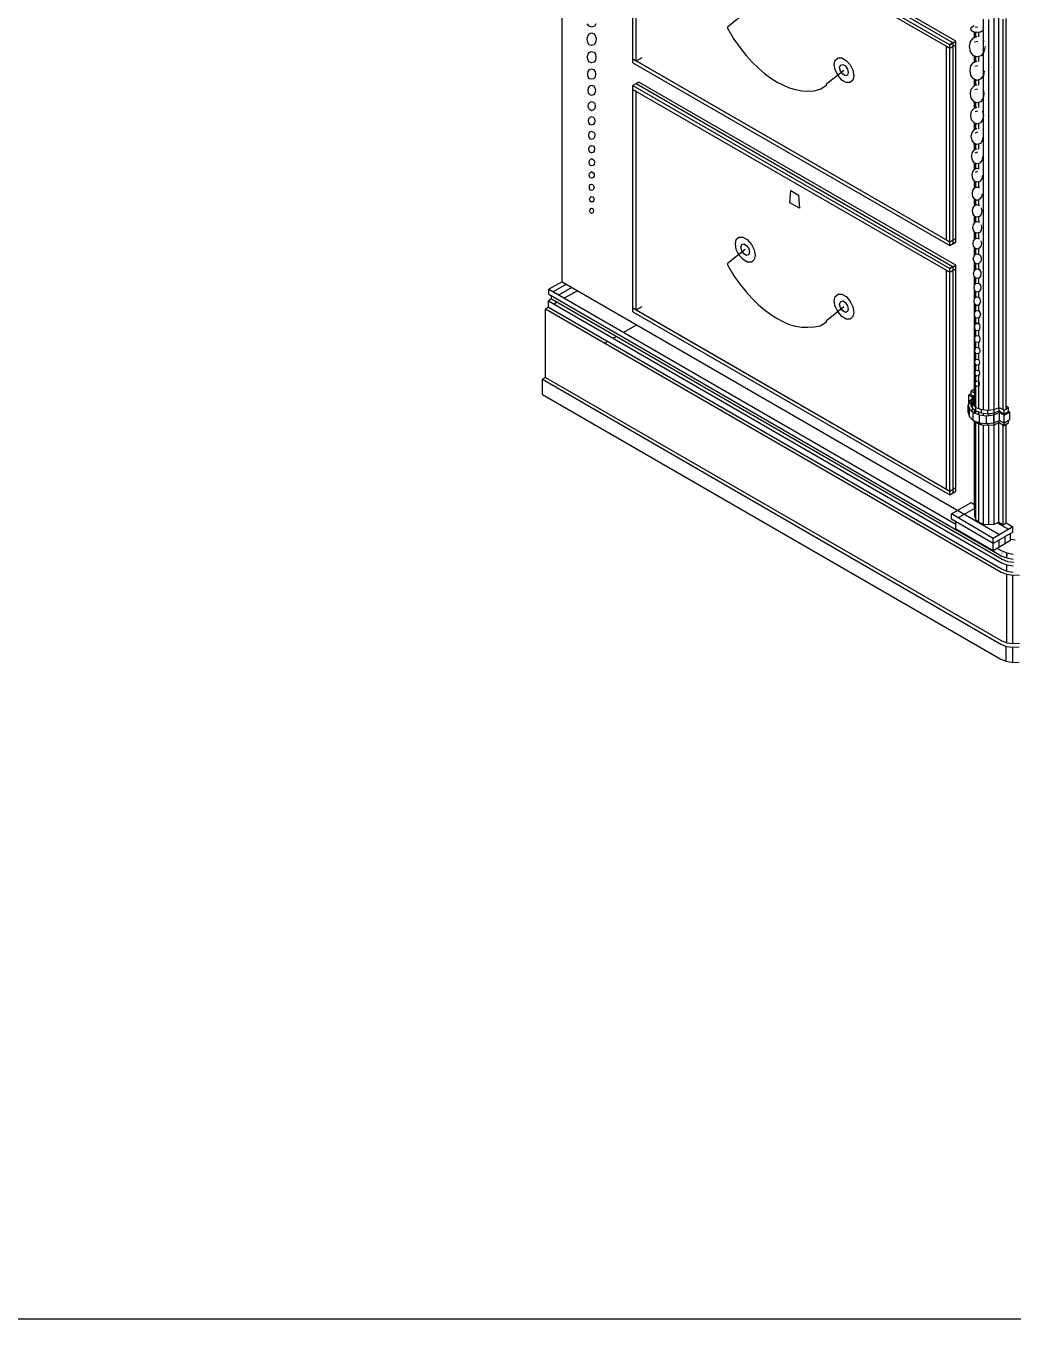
# Model space of a CAD drawing. Header units: inches. Extents: x 0.3 to 16.2, y 0.3 to 11.4.
# Drawn here: x 2.37 to 3.359, y 0.315 to 1.611 of the extents above; entities that cross this region are included whole.
import ezdxf

# ---------------------------------------------------------------- set-up
doc = ezdxf.new("R2010")
doc.units = ezdxf.units.IN
doc.header["$LTSCALE"] = 0.009843
doc.header["$MEASUREMENT"] = 0
doc.layers.add('GEOMETRY', color=7, linetype='Continuous')

msp = doc.modelspace()

# ---------------------------------------------------------------- linework, layer by layer
at = {"layer": 'GEOMETRY'}
for p, q in [((2.9075, 1.3543), (2.9075, 1.8965)), ((2.9783, 1.7752), (3.2957, 1.5917)), ((2.9783, 1.7752), (3.2957, 1.5917)), ((2.9815, 1.7772), (3.2992, 1.5937)), ((2.9815, 1.7772), (3.2992, 1.5937)), ((3.302, 1.5953), (2.9843, 1.7787)), ((3.302, 1.5953), (2.9843, 1.7787)), ((2.9783, 1.7713), (3.2957, 1.5882)), ((2.9783, 1.5776), (2.9783, 1.7713)), ((2.9815, 1.5756), (2.9815, 1.7697)), ((2.9815, 1.5795), (2.9815, 1.7697)), ((3.3402, 1.1114), (3.3402, 1.635)), ((3.0909, 1.6236), (3.0732, 1.6094)), ((2.9346, 1.6102), (2.9327, 1.6126)), ((2.937, 1.6094), (2.9346, 1.6102)), ((2.9398, 1.6102), (2.937, 1.6094)), ((2.9413, 1.6126), (2.9398, 1.6102)), ((3.0732, 1.6094), (3.0732, 1.6083)), ((3.0732, 1.6083), (3.0795, 1.5972)), ((3.3169, 1.6075), (3.3177, 1.6094)), ((3.3177, 1.6055), (3.3169, 1.6075)), ((3.3177, 1.6094), (3.3201, 1.611)), ((3.3213, 1.6094), (3.324, 1.6098)), ((3.3287, 1.6094), (3.3295, 1.6075)), ((3.3295, 1.6075), (3.3287, 1.6055)), ((3.3295, 1.2264), (3.3295, 1.6173)), ((3.335, 1.226), (3.335, 1.6169)), ((3.3449, 1.2283), (3.3449, 1.6193)), ((3.3492, 1.2264), (3.3492, 1.6173)), ((3.3524, 1.2268), (3.3524, 1.6181)), ((2.9327, 1.5972), (2.9331, 1.6004)), ((2.9331, 1.5941), (2.9327, 1.5972)), ((2.9331, 1.6004), (2.9346, 1.6028)), ((2.9346, 1.5917), (2.9331, 1.5941)), ((2.9346, 1.6028), (2.937, 1.6035)), ((2.937, 1.6035), (2.9394, 1.6028)), ((2.9394, 1.6028), (2.9409, 1.6004)), ((2.9409, 1.5941), (2.9394, 1.5917)), ((2.9409, 1.6004), (2.9417, 1.5972)), ((2.9417, 1.5972), (2.9409, 1.5941)), ((3.0795, 1.5972), (3.0858, 1.5886)), ((3.2957, 1.5917), (3.302, 1.5953)), ((3.2957, 1.5917), (3.302, 1.5953)), ((3.2984, 1.5937), (3.2957, 1.5917)), ((3.2992, 1.5937), (3.302, 1.5953)), ((3.2992, 1.5937), (3.302, 1.5953)), ((3.2992, 1.3921), (3.2992, 1.5937)), ((3.302, 1.3941), (3.302, 1.5953)), ((3.302, 1.5917), (3.302, 1.5953)), ((3.3157, 1.5898), (3.3165, 1.5949)), ((3.3165, 1.5949), (3.3197, 1.5988)), ((3.3201, 1.6043), (3.3177, 1.6055)), ((3.3197, 1.5988), (3.3232, 1.6)), ((3.3232, 1.6039), (3.3201, 1.6043)), ((3.3205, 1.5992), (3.3205, 1.6043)), ((3.3205, 1.5945), (3.324, 1.5953)), ((3.3209, 1.5992), (3.3209, 1.6043)), ((3.322, 1.5996), (3.322, 1.6039)), ((3.3264, 1.6043), (3.3232, 1.6039)), ((3.3248, 1.5996), (3.3248, 1.6039)), ((3.3248, 1.5996), (3.3248, 1.6039)), ((3.3287, 1.6055), (3.3264, 1.6043)), ((3.3295, 1.5957), (3.3299, 1.5949)), ((2.9327, 1.5795), (2.9335, 1.5823)), ((2.9335, 1.5823), (2.935, 1.5843)), ((2.937, 1.5909), (2.9346, 1.5917)), ((2.935, 1.5843), (2.937, 1.585)), ((2.9394, 1.5917), (2.937, 1.5909)), ((2.937, 1.585), (2.9394, 1.5843)), ((2.9394, 1.5843), (2.9409, 1.5823)), ((2.9409, 1.5823), (2.9413, 1.5795)), ((3.0858, 1.5886), (3.0917, 1.5811)), ((3.0917, 1.5811), (3.098, 1.5744)), ((3.2925, 1.5902), (3.2957, 1.5882)), ((3.2925, 1.5902), (3.2957, 1.5882)), ((3.2925, 1.3961), (3.2925, 1.5902)), ((3.2957, 1.5882), (3.2957, 1.5917)), ((3.2957, 1.5882), (3.302, 1.5917)), ((3.2957, 1.5882), (3.302, 1.5917)), ((3.2957, 1.5882), (3.302, 1.5917)), ((3.2957, 1.3941), (3.2957, 1.5882)), ((3.302, 1.3976), (3.302, 1.5917)), ((3.3165, 1.5846), (3.3157, 1.5898)), ((3.3197, 1.5807), (3.3165, 1.5846)), ((3.3299, 1.5846), (3.3272, 1.5807)), ((3.3311, 1.5898), (3.3299, 1.5846)), ((2.9335, 1.5764), (2.9327, 1.5795)), ((2.935, 1.5744), (2.9335, 1.5764)), ((2.937, 1.5736), (2.935, 1.5744)), ((2.9394, 1.5744), (2.937, 1.5736)), ((2.9409, 1.5764), (2.9394, 1.5744)), ((2.9413, 1.5795), (2.9409, 1.5764)), ((2.9783, 1.5776), (3.2957, 1.3941)), ((2.9783, 1.5776), (3.2957, 1.3941)), ((2.9783, 1.5776), (2.9815, 1.5756)), ((2.9783, 1.5736), (2.9783, 1.5776)), ((2.9783, 1.5736), (3.2957, 1.3906)), ((2.9815, 1.5756), (2.9878, 1.5791)), ((2.9815, 1.5756), (3.2957, 1.3941)), ((3.098, 1.5744), (3.1043, 1.5681)), ((3.1043, 1.5681), (3.1102, 1.563)), ((3.1799, 1.572), (3.1811, 1.5764)), ((3.1811, 1.5665), (3.1799, 1.572)), ((3.1811, 1.5764), (3.1839, 1.5787)), ((3.1839, 1.5787), (3.1878, 1.5787)), ((3.1854, 1.5689), (3.1862, 1.5713)), ((3.1862, 1.5654), (3.1854, 1.5689)), ((3.1862, 1.5713), (3.1886, 1.572)), ((3.1878, 1.5787), (3.1921, 1.576)), ((3.1886, 1.572), (3.1913, 1.5705)), ((3.1913, 1.5705), (3.1933, 1.5673)), ((3.1921, 1.576), (3.1961, 1.5717)), ((3.1961, 1.5717), (3.1988, 1.5661)), ((3.3161, 1.5657), (3.3169, 1.5705)), ((3.3169, 1.5705), (3.3197, 1.574)), ((3.3232, 1.5795), (3.3197, 1.5807)), ((3.3197, 1.574), (3.3232, 1.5752)), ((3.3205, 1.5744), (3.3205, 1.5807)), ((3.3209, 1.5744), (3.3209, 1.5803)), ((3.3209, 1.5701), (3.324, 1.5709)), ((3.322, 1.5748), (3.322, 1.5799)), ((3.3272, 1.5807), (3.3232, 1.5795)), ((3.3248, 1.5748), (3.3248, 1.5799)), ((3.3248, 1.5748), (3.3248, 1.5799)), ((2.9331, 1.5622), (2.9335, 1.565)), ((2.9335, 1.5594), (2.9331, 1.5622)), ((2.9335, 1.565), (2.935, 1.5669)), ((2.935, 1.5575), (2.9335, 1.5594)), ((2.935, 1.5669), (2.937, 1.5677)), ((2.937, 1.5571), (2.935, 1.5575)), ((2.937, 1.5677), (2.939, 1.5669)), ((2.939, 1.5575), (2.937, 1.5571)), ((2.939, 1.5669), (2.9406, 1.565)), ((2.9406, 1.5594), (2.939, 1.5575)), ((2.9406, 1.565), (2.9409, 1.5622)), ((2.9409, 1.5622), (2.9406, 1.5594)), ((3.1102, 1.563), (3.1165, 1.5583)), ((3.1165, 1.5583), (3.1228, 1.5543)), ((3.1724, 1.5524), (3.1898, 1.5661)), ((3.1839, 1.561), (3.1811, 1.5665)), ((3.1878, 1.5563), (3.1839, 1.561)), ((3.1886, 1.5622), (3.1862, 1.5654)), ((3.1921, 1.5539), (3.1878, 1.5563)), ((3.1913, 1.5606), (3.1886, 1.5622)), ((3.1933, 1.5614), (3.1913, 1.5606)), ((3.1933, 1.5673), (3.1941, 1.5638)), ((3.1941, 1.5638), (3.1933, 1.5614)), ((3.1988, 1.5563), (3.1961, 1.5539)), ((3.1988, 1.5661), (3.1996, 1.5606)), ((3.1996, 1.5606), (3.1988, 1.5563)), ((3.3169, 1.561), (3.3161, 1.5657)), ((3.3197, 1.5575), (3.3169, 1.561)), ((3.3232, 1.5559), (3.3197, 1.5575)), ((3.3205, 1.5508), (3.3205, 1.5571)), ((3.3209, 1.5508), (3.3209, 1.5571)), ((3.322, 1.5512), (3.322, 1.5567)), ((3.3268, 1.5575), (3.3232, 1.5559)), ((3.3248, 1.5512), (3.3248, 1.5567)), ((3.3248, 1.5512), (3.3248, 1.5567)), ((3.3295, 1.561), (3.3268, 1.5575)), ((3.3303, 1.5657), (3.3295, 1.561)), ((2.9335, 1.5461), (2.9339, 1.5484)), ((2.9339, 1.5433), (2.9335, 1.5461)), ((2.9339, 1.5484), (2.9354, 1.5504)), ((2.9354, 1.5417), (2.9339, 1.5433)), ((2.9354, 1.5504), (2.937, 1.5512)), ((2.937, 1.5512), (2.939, 1.5504)), ((2.939, 1.5504), (2.9402, 1.5484)), ((2.9402, 1.5433), (2.939, 1.5417)), ((2.9402, 1.5484), (2.9409, 1.5461)), ((2.9409, 1.5461), (2.9402, 1.5433)), ((2.9843, 1.5543), (2.9783, 1.5508)), ((2.9783, 1.5508), (3.2957, 1.3677)), ((2.9783, 1.5508), (3.2957, 1.3677)), ((2.9783, 1.5469), (2.9783, 1.5508)), ((2.9783, 1.5469), (3.2957, 1.3638)), ((2.9783, 1.5469), (2.9815, 1.5453)), ((2.9783, 1.5469), (2.9815, 1.5453)), ((2.9783, 1.328), (2.9783, 1.5469)), ((2.9843, 1.5543), (2.9815, 1.5528)), ((2.9815, 1.5528), (3.2992, 1.3693)), ((2.9815, 1.5528), (3.2992, 1.3693)), ((2.9815, 1.326), (2.9815, 1.5453)), ((2.9815, 1.3299), (2.9815, 1.5453)), ((3.302, 1.3709), (2.9843, 1.5543)), ((3.302, 1.3709), (2.9843, 1.5543)), ((3.1228, 1.5543), (3.1291, 1.5512)), ((3.1291, 1.5512), (3.135, 1.5484)), ((3.135, 1.5484), (3.1413, 1.5469)), ((3.1413, 1.5469), (3.1476, 1.5457)), ((3.1476, 1.5457), (3.1535, 1.5453)), ((3.1535, 1.5453), (3.1598, 1.5457)), ((3.1598, 1.5457), (3.1661, 1.5472)), ((3.1661, 1.5472), (3.1724, 1.5512)), ((3.1724, 1.5512), (3.1724, 1.5524)), ((3.1961, 1.5539), (3.1921, 1.5539)), ((3.3165, 1.5425), (3.3173, 1.5472)), ((3.3173, 1.5382), (3.3165, 1.5425)), ((3.3173, 1.5472), (3.3201, 1.5504)), ((3.3201, 1.5504), (3.3232, 1.552)), ((3.3209, 1.5469), (3.324, 1.5476)), ((3.3291, 1.5472), (3.3299, 1.5425)), ((3.3299, 1.5425), (3.3291, 1.5382)), ((2.9335, 1.5303), (2.9343, 1.5327)), ((2.9343, 1.528), (2.9335, 1.5303)), ((2.9343, 1.5327), (2.9354, 1.5343)), ((2.937, 1.5409), (2.9354, 1.5417)), ((2.9354, 1.5343), (2.937, 1.535)), ((2.939, 1.5417), (2.937, 1.5409)), ((2.937, 1.535), (2.939, 1.5343)), ((2.939, 1.5343), (2.9402, 1.5327)), ((2.9402, 1.5327), (2.9406, 1.5303)), ((2.9406, 1.5303), (2.9402, 1.528)), ((3.3201, 1.5346), (3.3173, 1.5382)), ((3.3232, 1.5335), (3.3201, 1.5346)), ((3.3201, 1.5283), (3.3232, 1.5291)), ((3.3205, 1.5283), (3.3205, 1.5346)), ((3.3209, 1.5283), (3.3209, 1.5346)), ((3.322, 1.5287), (3.322, 1.5343)), ((3.3268, 1.5346), (3.3232, 1.5335)), ((3.3248, 1.5287), (3.3248, 1.5343)), ((3.3248, 1.5287), (3.3248, 1.5343)), ((3.3291, 1.5382), (3.3268, 1.5346)), ((2.9339, 1.5154), (2.9343, 1.5177)), ((2.9354, 1.5264), (2.9343, 1.528)), ((2.9343, 1.5177), (2.9354, 1.5193)), ((2.937, 1.5256), (2.9354, 1.5264)), ((2.9354, 1.5193), (2.937, 1.5197)), ((2.939, 1.5264), (2.937, 1.5256)), ((2.937, 1.5197), (2.9386, 1.5193)), ((2.9386, 1.5193), (2.9398, 1.5177)), ((2.9402, 1.528), (2.939, 1.5264)), ((2.9398, 1.5177), (2.9402, 1.5154)), ((3.3169, 1.5209), (3.3177, 1.5252)), ((3.3177, 1.5165), (3.3169, 1.5209)), ((3.3177, 1.5252), (3.3201, 1.5283)), ((3.3201, 1.5134), (3.3177, 1.5165)), ((3.3213, 1.5248), (3.324, 1.5256)), ((3.3287, 1.5165), (3.3264, 1.5134)), ((3.3287, 1.5252), (3.3295, 1.5209)), ((3.3295, 1.5209), (3.3287, 1.5165)), ((2.9343, 1.5134), (2.9339, 1.5154)), ((2.9354, 1.5118), (2.9343, 1.5134)), ((2.9343, 1.5012), (2.9346, 1.5031)), ((2.9346, 1.5031), (2.9354, 1.5043)), ((2.937, 1.511), (2.9354, 1.5118)), ((2.9354, 1.5043), (2.937, 1.5051)), ((2.9386, 1.5118), (2.937, 1.511)), ((2.937, 1.5051), (2.9386, 1.5043)), ((2.9398, 1.5134), (2.9386, 1.5118)), ((2.9386, 1.5043), (2.9398, 1.5031)), ((2.9402, 1.5154), (2.9398, 1.5134)), ((2.9398, 1.5031), (2.9402, 1.5012)), ((3.3173, 1.5), (3.3181, 1.5039)), ((3.3181, 1.5039), (3.3205, 1.5067)), ((3.3232, 1.5122), (3.3201, 1.5134)), ((3.3205, 1.5071), (3.3205, 1.5134)), ((3.3205, 1.5067), (3.3232, 1.5079)), ((3.3209, 1.5071), (3.3209, 1.513)), ((3.3213, 1.5035), (3.324, 1.5043)), ((3.322, 1.5075), (3.322, 1.5126)), ((3.3264, 1.5134), (3.3232, 1.5122)), ((3.3248, 1.5075), (3.3248, 1.513)), ((3.3248, 1.5075), (3.3248, 1.513)), ((2.9346, 1.4988), (2.9343, 1.5012)), ((2.9354, 1.4976), (2.9346, 1.4988)), ((2.9346, 1.489), (2.9358, 1.4906)), ((2.937, 1.4969), (2.9354, 1.4976)), ((2.9358, 1.4906), (2.937, 1.4909)), ((2.9386, 1.4976), (2.937, 1.4969)), ((2.937, 1.4909), (2.9386, 1.4906)), ((2.9398, 1.4988), (2.9386, 1.4976)), ((2.9386, 1.4906), (2.9394, 1.489)), ((2.9402, 1.5012), (2.9398, 1.4988)), ((3.3181, 1.4957), (3.3173, 1.5)), ((3.3205, 1.4929), (3.3181, 1.4957)), ((3.3232, 1.4917), (3.3205, 1.4929)), ((3.3205, 1.4866), (3.3205, 1.4929)), ((3.3209, 1.4866), (3.3209, 1.4929)), ((3.322, 1.487), (3.322, 1.4925)), ((3.3264, 1.4929), (3.3232, 1.4917)), ((3.3248, 1.487), (3.3248, 1.4925)), ((3.3248, 1.487), (3.3248, 1.4925)), ((3.3283, 1.4957), (3.3264, 1.4929)), ((3.3291, 1.5), (3.3283, 1.4957)), ((2.9343, 1.4874), (2.9346, 1.489)), ((2.9346, 1.4854), (2.9343, 1.4874)), ((2.9358, 1.4839), (2.9346, 1.4854)), ((2.937, 1.4835), (2.9358, 1.4839)), ((2.9358, 1.4768), (2.937, 1.4776)), ((2.9386, 1.4839), (2.937, 1.4835)), ((2.937, 1.4776), (2.9386, 1.4768)), ((2.9394, 1.4854), (2.9386, 1.4839)), ((2.9394, 1.489), (2.9398, 1.4874)), ((2.9398, 1.4874), (2.9394, 1.4854)), ((3.3177, 1.4799), (3.3185, 1.4839)), ((3.3185, 1.476), (3.3177, 1.4799)), ((3.3185, 1.4839), (3.3205, 1.4866)), ((3.3205, 1.4866), (3.3232, 1.4874)), ((3.3213, 1.4835), (3.324, 1.4843)), ((3.3287, 1.4799), (3.3283, 1.476)), ((2.9346, 1.474), (2.935, 1.4756)), ((2.935, 1.472), (2.9346, 1.474)), ((2.935, 1.4756), (2.9358, 1.4768)), ((2.9358, 1.4709), (2.935, 1.472)), ((2.937, 1.4705), (2.9358, 1.4709)), ((2.9358, 1.4638), (2.937, 1.4646)), ((2.9386, 1.4709), (2.937, 1.4705)), ((2.937, 1.4646), (2.9382, 1.4638)), ((2.9386, 1.4768), (2.9394, 1.4756)), ((2.9394, 1.472), (2.9386, 1.4709)), ((2.9394, 1.4756), (2.9398, 1.474)), ((2.9398, 1.474), (2.9394, 1.472)), ((3.3181, 1.461), (3.3189, 1.4646)), ((3.3205, 1.4732), (3.3185, 1.476)), ((3.3189, 1.4646), (3.3209, 1.4669)), ((3.3232, 1.4724), (3.3205, 1.4732)), ((3.3205, 1.4669), (3.3205, 1.4732)), ((3.3209, 1.4669), (3.3209, 1.4732)), ((3.3209, 1.4669), (3.3232, 1.4681)), ((3.3217, 1.4642), (3.324, 1.465)), ((3.322, 1.4673), (3.322, 1.4728)), ((3.326, 1.4732), (3.3232, 1.4724)), ((3.3232, 1.4681), (3.3248, 1.4673)), ((3.3248, 1.4673), (3.3248, 1.4728)), ((3.3248, 1.4673), (3.3248, 1.4728)), ((3.3283, 1.476), (3.326, 1.4732)), ((2.9346, 1.461), (2.935, 1.4626)), ((2.935, 1.4594), (2.9346, 1.461)), ((2.935, 1.4626), (2.9358, 1.4638)), ((2.9358, 1.4583), (2.935, 1.4594)), ((2.935, 1.4504), (2.9358, 1.4516)), ((2.937, 1.4579), (2.9358, 1.4583)), ((2.9358, 1.4516), (2.937, 1.452)), ((2.9382, 1.4583), (2.937, 1.4579)), ((2.937, 1.452), (2.9382, 1.4516)), ((2.9382, 1.4638), (2.9394, 1.4626)), ((2.9394, 1.4594), (2.9382, 1.4583)), ((2.9382, 1.4516), (2.939, 1.4504)), ((2.9394, 1.4626), (2.9394, 1.461)), ((2.9394, 1.461), (2.9394, 1.4594)), ((3.3189, 1.4575), (3.3181, 1.461)), ((3.3209, 1.4547), (3.3189, 1.4575)), ((3.3205, 1.448), (3.3205, 1.4547)), ((3.3232, 1.4539), (3.3209, 1.4547)), ((3.3209, 1.4484), (3.3209, 1.4547)), ((3.322, 1.4488), (3.322, 1.4543)), ((3.326, 1.4547), (3.3232, 1.4539)), ((3.3248, 1.4488), (3.3248, 1.4543)), ((3.3248, 1.4488), (3.3248, 1.4543)), ((3.328, 1.4575), (3.326, 1.4547)), ((3.3287, 1.461), (3.328, 1.4575)), ((2.935, 1.4488), (2.935, 1.4504)), ((2.935, 1.4472), (2.935, 1.4488)), ((2.9358, 1.4461), (2.935, 1.4472)), ((2.9354, 1.4382), (2.9362, 1.4394)), ((2.937, 1.4457), (2.9358, 1.4461)), ((2.9362, 1.4394), (2.937, 1.4398)), ((2.9382, 1.4461), (2.937, 1.4457)), ((2.937, 1.4398), (2.9382, 1.4394)), ((2.939, 1.4472), (2.9382, 1.4461)), ((2.9382, 1.4394), (2.939, 1.4382)), ((2.939, 1.4504), (2.9394, 1.4488)), ((2.9394, 1.4488), (2.939, 1.4472)), ((3.1354, 1.4335), (3.1366, 1.4457)), ((3.1366, 1.4457), (3.1441, 1.4409)), ((3.1441, 1.4409), (3.1453, 1.428)), ((3.3185, 1.4425), (3.3189, 1.4461)), ((3.3189, 1.4394), (3.3185, 1.4425)), ((3.3189, 1.4461), (3.3209, 1.4484)), ((3.3209, 1.437), (3.3189, 1.4394)), ((3.3209, 1.4484), (3.3232, 1.4492)), ((3.3232, 1.4492), (3.3256, 1.4484)), ((3.3276, 1.4394), (3.3256, 1.437)), ((3.3283, 1.4425), (3.3276, 1.4394)), ((2.935, 1.437), (2.9354, 1.4382)), ((2.9354, 1.4354), (2.935, 1.437)), ((2.935, 1.4252), (2.9354, 1.4268)), ((2.9362, 1.4343), (2.9354, 1.4354)), ((2.9354, 1.4268), (2.9362, 1.4276)), ((2.937, 1.4343), (2.9362, 1.4343)), ((2.9362, 1.4276), (2.937, 1.428)), ((2.9382, 1.4343), (2.937, 1.4343)), ((2.937, 1.428), (2.9382, 1.4276)), ((2.939, 1.4354), (2.9382, 1.4343)), ((2.9382, 1.4276), (2.9386, 1.4268)), ((2.9386, 1.4268), (2.939, 1.4252)), ((2.939, 1.4382), (2.9394, 1.437)), ((2.9394, 1.437), (2.939, 1.4354)), ((3.1453, 1.428), (3.1354, 1.4335)), ((3.3185, 1.4252), (3.3193, 1.4283)), ((3.3193, 1.4283), (3.3209, 1.4307)), ((3.3205, 1.4299), (3.3205, 1.4374)), ((3.3232, 1.4358), (3.3209, 1.437)), ((3.3209, 1.4303), (3.3209, 1.437)), ((3.3209, 1.4307), (3.3232, 1.4315)), ((3.322, 1.4311), (3.322, 1.4366)), ((3.3256, 1.437), (3.3232, 1.4358)), ((3.3232, 1.4315), (3.3256, 1.4307)), ((3.3248, 1.4307), (3.3248, 1.4366)), ((3.3248, 1.4307), (3.3248, 1.4366)), ((3.3272, 1.4283), (3.328, 1.4252)), ((2.9354, 1.424), (2.935, 1.4252)), ((2.9362, 1.4232), (2.9354, 1.424)), ((2.937, 1.4228), (2.9362, 1.4232)), ((2.9382, 1.4232), (2.937, 1.4228)), ((2.9386, 1.424), (2.9382, 1.4232)), ((2.939, 1.4252), (2.9386, 1.424)), ((3.3193, 1.422), (3.3185, 1.4252)), ((3.3209, 1.4197), (3.3193, 1.422)), ((3.3197, 1.4114), (3.3213, 1.4138)), ((3.3205, 1.413), (3.3205, 1.4205)), ((3.3209, 1.4134), (3.3209, 1.4201)), ((3.3232, 1.4189), (3.3209, 1.4197)), ((3.3213, 1.4138), (3.3232, 1.4146)), ((3.322, 1.4138), (3.322, 1.4193)), ((3.3256, 1.4197), (3.3232, 1.4189)), ((3.3232, 1.4146), (3.3256, 1.4138)), ((3.3248, 1.4138), (3.3248, 1.4197)), ((3.3248, 1.4138), (3.3248, 1.4197)), ((3.3272, 1.422), (3.3256, 1.4197)), ((3.328, 1.4252), (3.3272, 1.422)), ((3.3189, 1.4087), (3.3197, 1.4114)), ((3.3197, 1.4055), (3.3189, 1.4087)), ((3.3213, 1.4035), (3.3197, 1.4055)), ((3.3205, 1.3965), (3.3205, 1.4043)), ((3.3209, 1.3969), (3.3209, 1.4039)), ((3.3232, 1.4028), (3.3213, 1.4035)), ((3.322, 1.3976), (3.322, 1.4031)), ((3.3256, 1.4035), (3.3232, 1.4028)), ((3.3248, 1.3976), (3.3248, 1.4031)), ((3.3248, 1.3976), (3.3248, 1.4031)), ((3.3272, 1.4055), (3.3256, 1.4035)), ((3.3272, 1.4114), (3.3276, 1.4087)), ((3.3276, 1.4087), (3.3272, 1.4055)), ((3.0909, 1.3866), (3.0732, 1.3724)), ((3.0811, 1.3921), (3.0819, 1.3965)), ((3.0819, 1.3866), (3.0811, 1.3921)), ((3.0819, 1.3965), (3.0846, 1.3988)), ((3.0846, 1.3811), (3.0819, 1.3866)), ((3.0846, 1.3988), (3.0886, 1.3988)), ((3.0866, 1.389), (3.0874, 1.3917)), ((3.0874, 1.3854), (3.0866, 1.389)), ((3.0874, 1.3917), (3.0894, 1.3921)), ((3.0886, 1.3988), (3.0929, 1.3965)), ((3.0894, 1.3921), (3.0921, 1.3906)), ((3.0921, 1.3906), (3.0945, 1.3874)), ((3.0929, 1.3965), (3.0972, 1.3917)), ((3.0945, 1.3874), (3.0953, 1.3839)), ((3.0972, 1.3917), (3.1, 1.3862)), ((3.2925, 1.3961), (3.2957, 1.3941)), ((3.2957, 1.3941), (3.302, 1.3976)), ((3.2957, 1.3941), (3.302, 1.3976)), ((3.2957, 1.3941), (3.302, 1.3976)), ((3.2957, 1.3906), (3.2957, 1.3941)), ((3.2957, 1.3906), (3.302, 1.3941)), ((3.2992, 1.3921), (3.302, 1.3941)), ((3.302, 1.3941), (3.302, 1.3976)), ((3.3193, 1.3925), (3.3197, 1.3953)), ((3.3197, 1.3898), (3.3193, 1.3925)), ((3.3197, 1.3953), (3.3213, 1.3972)), ((3.3213, 1.3878), (3.3197, 1.3898)), ((3.3205, 1.3807), (3.3205, 1.3886)), ((3.3209, 1.3811), (3.3209, 1.3882)), ((3.3213, 1.3972), (3.3232, 1.398)), ((3.3232, 1.387), (3.3213, 1.3878)), ((3.322, 1.3819), (3.322, 1.3874)), ((3.3232, 1.398), (3.3252, 1.3972)), ((3.3252, 1.3878), (3.3232, 1.387)), ((3.3248, 1.3819), (3.3248, 1.3874)), ((3.3248, 1.3819), (3.3248, 1.3874)), ((3.3268, 1.3898), (3.3252, 1.3878)), ((3.3268, 1.3953), (3.3276, 1.3925)), ((3.3276, 1.3925), (3.3268, 1.3898)), ((3.0886, 1.3768), (3.0846, 1.3811)), ((3.0894, 1.3823), (3.0874, 1.3854)), ((3.0929, 1.374), (3.0886, 1.3768)), ((3.0921, 1.3807), (3.0894, 1.3823)), ((3.0945, 1.3815), (3.0921, 1.3807)), ((3.0972, 1.374), (3.0929, 1.374)), ((3.0953, 1.3839), (3.0945, 1.3815)), ((3.1, 1.3764), (3.0972, 1.374)), ((3.1, 1.3862), (3.1008, 1.3807)), ((3.1008, 1.3807), (3.1, 1.3764)), ((3.3193, 1.3772), (3.3201, 1.3799)), ((3.3201, 1.3744), (3.3193, 1.3772)), ((3.3201, 1.3799), (3.3213, 1.3815)), ((3.3213, 1.3728), (3.3201, 1.3744)), ((3.3205, 1.3654), (3.3205, 1.3736)), ((3.3213, 1.3815), (3.3232, 1.3823)), ((3.3232, 1.3823), (3.3252, 1.3815)), ((3.3252, 1.3815), (3.3268, 1.3799)), ((3.3268, 1.3744), (3.3252, 1.3728)), ((3.3268, 1.3799), (3.3272, 1.3772)), ((3.3272, 1.3772), (3.3268, 1.3744)), ((3.0732, 1.3724), (3.0732, 1.3713)), ((3.0732, 1.3713), (3.0795, 1.3602)), ((3.2925, 1.3657), (3.2957, 1.3638)), ((3.2925, 1.3657), (3.2957, 1.3638)), ((3.2925, 1.1465), (3.2925, 1.3657)), ((3.2957, 1.3677), (3.302, 1.3709)), ((3.2957, 1.3677), (3.302, 1.3709)), ((3.2984, 1.3693), (3.2957, 1.3677)), ((3.2957, 1.3638), (3.2957, 1.3677)), ((3.2957, 1.3638), (3.302, 1.3673)), ((3.2957, 1.3638), (3.302, 1.3673)), ((3.2957, 1.3638), (3.302, 1.3673)), ((3.2957, 1.1445), (3.2957, 1.3638)), ((3.2992, 1.3693), (3.302, 1.3709)), ((3.2992, 1.3693), (3.302, 1.3709)), ((3.2992, 1.1429), (3.2992, 1.3693)), ((3.302, 1.1445), (3.302, 1.3709)), ((3.302, 1.3673), (3.302, 1.3709)), ((3.302, 1.148), (3.302, 1.3673)), ((3.3197, 1.3626), (3.3201, 1.365)), ((3.3201, 1.3598), (3.3197, 1.3626)), ((3.3201, 1.365), (3.3217, 1.3665)), ((3.3209, 1.3657), (3.3209, 1.3732)), ((3.3232, 1.372), (3.3213, 1.3728)), ((3.3217, 1.3665), (3.3232, 1.3673)), ((3.322, 1.3669), (3.322, 1.3724)), ((3.3252, 1.3728), (3.3232, 1.372)), ((3.3232, 1.3673), (3.3252, 1.3665)), ((3.3248, 1.3669), (3.3248, 1.3724)), ((3.3248, 1.3669), (3.3248, 1.3724)), ((3.3252, 1.3665), (3.3264, 1.365)), ((3.3264, 1.365), (3.3268, 1.3626)), ((3.3268, 1.3626), (3.3264, 1.3598)), ((2.9075, 1.3543), (2.8941, 1.3469)), ((2.9118, 1.352), (2.8984, 1.3441)), ((2.9173, 1.3484), (2.9039, 1.3409)), ((2.9075, 1.3543), (3.3457, 1.1012)), ((3.0795, 1.3602), (3.0858, 1.3516)), ((3.0858, 1.3516), (3.0917, 1.3441)), ((3.3217, 1.3583), (3.3201, 1.3598)), ((3.3201, 1.3484), (3.3205, 1.3508)), ((3.3205, 1.3461), (3.3201, 1.3484)), ((3.3205, 1.3508), (3.3205, 1.3594)), ((3.3205, 1.3508), (3.3217, 1.3524)), ((3.3209, 1.3512), (3.3209, 1.3591)), ((3.3232, 1.3575), (3.3217, 1.3583)), ((3.3217, 1.3524), (3.3232, 1.3528)), ((3.322, 1.3524), (3.322, 1.3579)), ((3.3252, 1.3583), (3.3232, 1.3575)), ((3.3232, 1.3528), (3.3252, 1.3524)), ((3.3248, 1.3524), (3.3248, 1.3583)), ((3.3248, 1.3524), (3.3248, 1.3583)), ((3.3264, 1.3598), (3.3252, 1.3583)), ((3.3252, 1.3524), (3.3264, 1.3508)), ((3.3264, 1.3508), (3.3268, 1.3484)), ((3.3268, 1.3484), (3.3264, 1.3461)), ((2.8969, 1.337), (2.8937, 1.335)), ((2.8937, 1.335), (3.3476, 1.0728)), ((2.8937, 1.335), (3.3476, 1.0728)), ((2.8937, 1.3287), (2.8937, 1.335)), ((2.8941, 1.3469), (3.302, 1.1114)), ((2.8941, 1.3469), (3.302, 1.1114)), ((2.8941, 1.3417), (2.8941, 1.3469)), ((2.8941, 1.3417), (3.348, 1.0795)), ((2.8969, 1.337), (2.8969, 1.3402)), ((2.8969, 1.337), (3.3484, 1.0764)), ((2.9228, 1.3453), (2.9094, 1.3378)), ((3.0917, 1.3441), (3.098, 1.3374)), ((3.098, 1.3374), (3.1043, 1.3311)), ((3.1799, 1.335), (3.1811, 1.3394)), ((3.1811, 1.3295), (3.1799, 1.335)), ((3.1811, 1.3394), (3.1839, 1.3417)), ((3.1839, 1.3417), (3.1878, 1.3417)), ((3.1862, 1.3343), (3.1886, 1.335)), ((3.1878, 1.3417), (3.1921, 1.3394)), ((3.1886, 1.335), (3.1913, 1.3335)), ((3.1921, 1.3394), (3.1961, 1.3346)), ((3.1961, 1.3346), (3.1988, 1.3291)), ((3.3201, 1.3346), (3.3205, 1.337)), ((3.3205, 1.3327), (3.3201, 1.3346)), ((3.3217, 1.3445), (3.3205, 1.3461)), ((3.3205, 1.337), (3.3205, 1.3457)), ((3.3205, 1.337), (3.3217, 1.3386)), ((3.3209, 1.3374), (3.3209, 1.3453)), ((3.3232, 1.3437), (3.3217, 1.3445)), ((3.3217, 1.3386), (3.3232, 1.339)), ((3.322, 1.3386), (3.322, 1.3441)), ((3.3252, 1.3445), (3.3232, 1.3437)), ((3.3232, 1.339), (3.3248, 1.3386)), ((3.3248, 1.3386), (3.3248, 1.3445)), ((3.3248, 1.3386), (3.3248, 1.3445)), ((3.3248, 1.3386), (3.326, 1.337)), ((3.3264, 1.3461), (3.3252, 1.3445)), ((3.326, 1.337), (3.3264, 1.3346)), ((3.3264, 1.3346), (3.326, 1.3327)), ((2.8937, 1.3287), (2.8909, 1.3272)), ((2.8909, 1.3272), (3.3472, 1.0634)), ((2.8909, 1.3272), (3.3472, 1.0634)), ((2.8909, 1.2583), (2.8909, 1.3272)), ((2.8937, 1.3287), (3.3476, 1.0665)), ((2.9024, 1.3339), (2.8992, 1.3319)), ((2.9783, 1.328), (3.2957, 1.1445)), ((2.9783, 1.328), (3.2957, 1.1445)), ((2.9783, 1.328), (2.9815, 1.326)), ((2.9783, 1.324), (2.9783, 1.328)), ((2.9783, 1.324), (3.2957, 1.1409)), ((2.9815, 1.326), (2.9878, 1.3295)), ((2.9815, 1.326), (3.2957, 1.1445)), ((3.1043, 1.3311), (3.1102, 1.326)), ((3.1102, 1.326), (3.1165, 1.3213)), ((3.1724, 1.3154), (3.1898, 1.3295)), ((3.1839, 1.324), (3.1811, 1.3295)), ((3.1878, 1.3193), (3.1839, 1.324)), ((3.1854, 1.3319), (3.1862, 1.3343)), ((3.1862, 1.3283), (3.1854, 1.3319)), ((3.1886, 1.3252), (3.1862, 1.3283)), ((3.1913, 1.3236), (3.1886, 1.3252)), ((3.1913, 1.3335), (3.1933, 1.3303)), ((3.1933, 1.3244), (3.1913, 1.3236)), ((3.1933, 1.3303), (3.1941, 1.3268)), ((3.1941, 1.3268), (3.1933, 1.3244)), ((3.1988, 1.3291), (3.1996, 1.3236)), ((3.1996, 1.3236), (3.1988, 1.3193)), ((3.3217, 1.3311), (3.3205, 1.3327)), ((3.3205, 1.2429), (3.3205, 1.3327)), ((3.3205, 1.3217), (3.3209, 1.3236)), ((3.3209, 1.3197), (3.3205, 1.3217)), ((3.3209, 1.324), (3.3209, 1.3323)), ((3.3209, 1.3236), (3.3217, 1.3252)), ((3.3232, 1.3303), (3.3217, 1.3311)), ((3.3217, 1.3252), (3.3232, 1.3256)), ((3.322, 1.3252), (3.322, 1.3307)), ((3.3248, 1.3311), (3.3232, 1.3303)), ((3.3232, 1.3256), (3.3248, 1.3252)), ((3.326, 1.3327), (3.3248, 1.3311)), ((3.3248, 1.3248), (3.3248, 1.3311)), ((3.3248, 1.3248), (3.3248, 1.3311)), ((3.3248, 1.3252), (3.326, 1.3236)), ((3.326, 1.3236), (3.3264, 1.3217)), ((3.3264, 1.3217), (3.326, 1.3197)), ((2.9823, 1.311), (2.9689, 1.3035)), ((3.1165, 1.3213), (3.1228, 1.3173)), ((3.1228, 1.3173), (3.1291, 1.3142)), ((3.1291, 1.3142), (3.135, 1.3114)), ((3.135, 1.3114), (3.1413, 1.3098)), ((3.1413, 1.3098), (3.1476, 1.3087)), ((3.1476, 1.3087), (3.1535, 1.3087)), ((3.1535, 1.3087), (3.1598, 1.3091)), ((3.1598, 1.3091), (3.1661, 1.3102)), ((3.1661, 1.3102), (3.1724, 1.3142)), ((3.1724, 1.3142), (3.1724, 1.3154)), ((3.1921, 1.3169), (3.1878, 1.3193)), ((3.1961, 1.3169), (3.1921, 1.3169)), ((3.1988, 1.3193), (3.1961, 1.3169)), ((3.3205, 1.3091), (3.3209, 1.311)), ((3.3209, 1.3071), (3.3205, 1.3091)), ((3.3217, 1.3181), (3.3209, 1.3197)), ((3.3209, 1.2295), (3.3209, 1.3193)), ((3.3209, 1.311), (3.322, 1.3122)), ((3.3232, 1.3177), (3.3217, 1.3181)), ((3.322, 1.3122), (3.322, 1.3181)), ((3.322, 1.3122), (3.3232, 1.313)), ((3.3248, 1.3181), (3.3232, 1.3177)), ((3.3232, 1.313), (3.3248, 1.3122)), ((3.326, 1.3197), (3.3248, 1.3181)), ((3.3248, 1.3118), (3.3248, 1.3181)), ((3.3248, 1.3118), (3.3248, 1.3181)), ((3.3248, 1.3122), (3.3256, 1.311)), ((3.3256, 1.311), (3.326, 1.3091)), ((3.326, 1.3091), (3.3256, 1.3071)), ((2.9618, 1.2992), (2.9587, 1.2976)), ((3.3205, 1.2969), (3.3209, 1.2988)), ((3.3209, 1.2949), (3.3205, 1.2969)), ((3.322, 1.3055), (3.3209, 1.3071)), ((3.3209, 1.2988), (3.322, 1.3)), ((3.3232, 1.3051), (3.322, 1.3055)), ((3.322, 1.3), (3.322, 1.3055)), ((3.322, 1.3), (3.3232, 1.3004)), ((3.3248, 1.3055), (3.3232, 1.3051)), ((3.3232, 1.3004), (3.3248, 1.3)), ((3.3256, 1.3071), (3.3248, 1.3055)), ((3.3248, 1.2996), (3.3248, 1.3059)), ((3.3248, 1.2996), (3.3248, 1.3059)), ((3.3248, 1.3), (3.3256, 1.2988)), ((3.3256, 1.2988), (3.326, 1.2969)), ((3.326, 1.2969), (3.3256, 1.2949)), ((2.9531, 1.2945), (2.9504, 1.2929)), ((3.322, 1.2937), (3.3209, 1.2949)), ((3.3209, 1.285), (3.3213, 1.2866)), ((3.3213, 1.2835), (3.3209, 1.285)), ((3.3213, 1.2866), (3.322, 1.2882)), ((3.322, 1.2823), (3.3213, 1.2835)), ((3.3232, 1.2933), (3.322, 1.2937)), ((3.322, 1.2878), (3.322, 1.2937)), ((3.322, 1.2882), (3.3232, 1.2886)), ((3.3248, 1.2937), (3.3232, 1.2933)), ((3.3232, 1.2886), (3.3244, 1.2882)), ((3.3244, 1.2882), (3.3256, 1.2866)), ((3.3256, 1.2835), (3.3244, 1.2823)), ((3.3256, 1.2949), (3.3248, 1.2937)), ((3.3248, 1.2874), (3.3248, 1.2941)), ((3.3248, 1.2874), (3.3248, 1.2941)), ((3.3256, 1.2866), (3.326, 1.285)), ((3.326, 1.285), (3.3256, 1.2835)), ((3.3209, 1.2736), (3.3213, 1.2752)), ((3.3213, 1.272), (3.3209, 1.2736)), ((3.3213, 1.2752), (3.322, 1.2764)), ((3.322, 1.2709), (3.3213, 1.272)), ((3.3232, 1.2819), (3.322, 1.2823)), ((3.322, 1.2764), (3.322, 1.2823)), ((3.322, 1.2764), (3.3232, 1.2768)), ((3.322, 1.265), (3.322, 1.2713)), ((3.3232, 1.2705), (3.322, 1.2709)), ((3.3244, 1.2823), (3.3232, 1.2819)), ((3.3232, 1.2768), (3.3244, 1.2764)), ((3.3244, 1.2709), (3.3232, 1.2705)), ((3.3244, 1.2764), (3.3252, 1.2752)), ((3.3252, 1.272), (3.3244, 1.2709)), ((3.3248, 1.276), (3.3248, 1.2827)), ((3.3248, 1.276), (3.3248, 1.2827)), ((3.3248, 1.2646), (3.3248, 1.2717)), ((3.3248, 1.2646), (3.3248, 1.2717)), ((3.3252, 1.2752), (3.3256, 1.2736)), ((3.3256, 1.2736), (3.3252, 1.272)), ((2.8909, 1.2583), (2.8878, 1.2567)), ((2.8909, 1.2583), (3.3472, 0.9949)), ((3.3213, 1.2642), (3.322, 1.2654)), ((3.3213, 1.263), (3.3213, 1.2642)), ((3.3213, 1.2614), (3.3213, 1.263)), ((3.322, 1.2602), (3.3213, 1.2614)), ((3.322, 1.2654), (3.3232, 1.2657)), ((3.322, 1.2543), (3.322, 1.2606)), ((3.3232, 1.2598), (3.322, 1.2602)), ((3.3232, 1.2657), (3.3244, 1.2654)), ((3.3244, 1.2602), (3.3232, 1.2598)), ((3.3244, 1.2654), (3.3252, 1.2642)), ((3.3252, 1.2614), (3.3244, 1.2602)), ((3.3248, 1.2276), (3.3248, 1.261)), ((3.3248, 1.2276), (3.3248, 1.261)), ((3.3252, 1.2642), (3.3256, 1.263)), ((3.3256, 1.263), (3.3252, 1.2614)), ((2.8878, 1.2567), (3.3469, 0.9913)), ((2.8878, 1.2567), (3.3469, 0.9913)), ((2.8878, 1.2413), (2.8878, 1.2567)), ((3.3205, 1.2465), (3.3173, 1.2445)), ((3.3173, 1.2445), (3.3209, 1.2425)), ((3.3173, 1.2445), (3.3209, 1.2425)), ((3.3173, 1.2409), (3.3173, 1.2445)), ((3.3205, 1.2441), (3.3193, 1.2433)), ((3.3213, 1.2524), (3.3217, 1.2535)), ((3.3217, 1.2508), (3.3213, 1.2524)), ((3.3217, 1.2535), (3.3224, 1.2547)), ((3.3224, 1.2496), (3.3217, 1.2508)), ((3.322, 1.222), (3.322, 1.2504)), ((3.3224, 1.2547), (3.3232, 1.2551)), ((3.3232, 1.2492), (3.3224, 1.2496)), ((3.3232, 1.2551), (3.3244, 1.2547)), ((3.3244, 1.2496), (3.3232, 1.2492)), ((3.3244, 1.2547), (3.3252, 1.2535)), ((3.3252, 1.2508), (3.3244, 1.2496)), ((3.3252, 1.2535), (3.3252, 1.2524)), ((3.3252, 1.2524), (3.3252, 1.2508)), ((2.8878, 1.2413), (3.3469, 0.976)), ((3.3154, 1.2346), (3.3142, 1.2307)), ((3.3173, 1.2421), (3.315, 1.2409)), ((3.315, 1.2409), (3.3193, 1.2382)), ((3.315, 1.2409), (3.3193, 1.2382)), ((3.315, 1.2331), (3.315, 1.2409)), ((3.315, 1.2331), (3.3173, 1.2319)), ((3.3193, 1.2382), (3.3154, 1.2346)), ((3.3173, 1.2409), (3.3209, 1.239)), ((3.3185, 1.2386), (3.3173, 1.235)), ((3.3173, 1.235), (3.3185, 1.2315)), ((3.3173, 1.235), (3.3185, 1.2315)), ((3.3173, 1.2315), (3.3173, 1.235)), ((3.3173, 1.2295), (3.3173, 1.2319)), ((3.3173, 1.2315), (3.3185, 1.2276)), ((3.3209, 1.2406), (3.3185, 1.2386)), ((3.3185, 1.2276), (3.3185, 1.2315)), ((3.3185, 1.2315), (3.322, 1.2283)), ((3.3185, 1.2315), (3.322, 1.2283)), ((3.3185, 1.2311), (3.3193, 1.2307)), ((3.3193, 1.2307), (3.3193, 1.2382)), ((3.3205, 1.235), (3.3193, 1.2346)), ((3.3193, 1.2319), (3.3209, 1.2311)), ((3.3193, 1.2319), (3.3209, 1.2311)), ((3.3205, 1.2315), (3.3205, 1.239)), ((3.322, 1.2421), (3.322, 1.2417)), ((3.322, 1.2421), (3.322, 1.2417)), ((3.322, 1.2417), (3.322, 1.2417)), ((3.322, 1.2382), (3.322, 1.2417)), ((3.322, 1.2382), (3.322, 1.2382)), ((3.3142, 1.2307), (3.3154, 1.2268)), ((3.3142, 1.2307), (3.3154, 1.2268)), ((3.3142, 1.2232), (3.3142, 1.2307)), ((3.3142, 1.2232), (3.3154, 1.2189)), ((3.3154, 1.2189), (3.3154, 1.2268)), ((3.3154, 1.2268), (3.3193, 1.2232)), ((3.3154, 1.2268), (3.3193, 1.2232)), ((3.3154, 1.2189), (3.3193, 1.2154)), ((3.3173, 1.2295), (3.3185, 1.2287)), ((3.3185, 1.2272), (3.3173, 1.2236)), ((3.3189, 1.2276), (3.3185, 1.2272)), ((3.3185, 1.2276), (3.322, 1.2248)), ((3.3185, 1.2201), (3.3193, 1.2193)), ((3.3185, 1.2201), (3.3193, 1.2193)), ((3.3193, 1.2154), (3.3193, 1.2232)), ((3.3193, 1.2232), (3.3256, 1.2209)), ((3.3193, 1.2232), (3.3256, 1.2209)), ((3.3205, 1.2228), (3.3205, 1.226)), ((3.3209, 1.2224), (3.3209, 1.226)), ((3.322, 1.2307), (3.322, 1.2303)), ((3.322, 1.2307), (3.322, 1.2303)), ((3.322, 1.2303), (3.322, 1.2303)), ((3.322, 1.2268), (3.322, 1.2303)), ((3.322, 1.2248), (3.322, 1.2283)), ((3.322, 1.2283), (3.3276, 1.2264)), ((3.322, 1.2283), (3.3276, 1.2264)), ((3.322, 1.2248), (3.3276, 1.2228)), ((3.3248, 1.2209), (3.3248, 1.2236)), ((3.3248, 1.2209), (3.3248, 1.2236)), ((3.3256, 1.213), (3.3256, 1.2209)), ((3.3256, 1.2209), (3.3327, 1.2201)), ((3.3256, 1.2209), (3.3327, 1.2201)), ((3.3276, 1.2228), (3.3276, 1.2264)), ((3.3276, 1.2264), (3.3339, 1.2256)), ((3.3276, 1.2264), (3.3339, 1.2256)), ((3.3276, 1.2228), (3.3339, 1.222)), ((3.3295, 1.2205), (3.3295, 1.2224)), ((3.3327, 1.2201), (3.3398, 1.2209)), ((3.3327, 1.2201), (3.3398, 1.2209)), ((3.3327, 1.2122), (3.3327, 1.2201)), ((3.3339, 1.2256), (3.3402, 1.2264)), ((3.3339, 1.2256), (3.3402, 1.2264)), ((3.3339, 1.222), (3.3339, 1.2256)), ((3.3339, 1.222), (3.3402, 1.2228)), ((3.335, 1.2201), (3.335, 1.222)), ((3.3398, 1.2209), (3.3457, 1.2232)), ((3.3398, 1.2209), (3.3457, 1.2232)), ((3.3398, 1.213), (3.3398, 1.2209)), ((3.3402, 1.2264), (3.3453, 1.2283)), ((3.3402, 1.2264), (3.3453, 1.2283)), ((3.3402, 1.2228), (3.3402, 1.2264)), ((3.3402, 1.2228), (3.3453, 1.2248)), ((3.3449, 1.2228), (3.3449, 1.2244)), ((3.3453, 1.2248), (3.3453, 1.2283)), ((3.3453, 1.2283), (3.3504, 1.2256)), ((3.3453, 1.2283), (3.3504, 1.2256)), ((3.3453, 1.2248), (3.3504, 1.2217)), ((3.3457, 1.2154), (3.3457, 1.2232)), ((3.3457, 1.2232), (3.3504, 1.2205)), ((3.3457, 1.2232), (3.3504, 1.2205)), ((3.3492, 1.2213), (3.3492, 1.2224)), ((3.3504, 1.2256), (3.3547, 1.2283)), ((3.3504, 1.2256), (3.3547, 1.2283)), ((3.3504, 1.2217), (3.3504, 1.2256)), ((3.3504, 1.2217), (3.3547, 1.2244)), ((3.3504, 1.2205), (3.3559, 1.2236)), ((3.3504, 1.2205), (3.3559, 1.2236)), ((3.3504, 1.213), (3.3504, 1.2205)), ((3.3547, 1.2283), (3.3524, 1.2295)), ((3.3524, 1.2217), (3.3524, 1.2232)), ((3.3547, 1.2244), (3.3547, 1.2283)), ((3.3559, 1.2236), (3.3547, 1.2244)), ((3.3559, 1.2161), (3.3559, 1.2236)), ((3.3185, 1.2161), (3.322, 1.2134)), ((3.3193, 1.2154), (3.3256, 1.213)), ((3.3205, 1.1272), (3.3205, 1.2146)), ((3.3209, 1.1189), (3.3209, 1.2146)), ((3.322, 1.1157), (3.322, 1.2146)), ((3.322, 1.2134), (3.322, 1.2146)), ((3.322, 1.2134), (3.3276, 1.211)), ((3.3248, 1.1134), (3.3248, 1.2122)), ((3.3248, 1.1248), (3.3248, 1.2122)), ((3.3256, 1.213), (3.3327, 1.2122)), ((3.3276, 1.211), (3.3276, 1.213)), ((3.3276, 1.211), (3.3339, 1.2106)), ((3.3295, 1.1114), (3.3295, 1.211)), ((3.3327, 1.2122), (3.3398, 1.213)), ((3.3339, 1.2106), (3.3339, 1.2126)), ((3.3339, 1.2106), (3.3402, 1.211)), ((3.335, 1.111), (3.335, 1.2106)), ((3.3398, 1.213), (3.3457, 1.2154)), ((3.3398, 1.215), (3.3402, 1.215)), ((3.3398, 1.215), (3.3402, 1.215)), ((3.3402, 1.211), (3.3402, 1.215)), ((3.3402, 1.211), (3.3453, 1.2134)), ((3.3449, 1.1134), (3.3449, 1.213)), ((3.3453, 1.2169), (3.3457, 1.2169)), ((3.3453, 1.2169), (3.3457, 1.2169)), ((3.3453, 1.2134), (3.3453, 1.2154)), ((3.3453, 1.2134), (3.3504, 1.2102)), ((3.3457, 1.2154), (3.3504, 1.213)), ((3.3492, 1.1106), (3.3492, 1.211)), ((3.3504, 1.213), (3.3559, 1.2161)), ((3.3504, 1.2102), (3.3504, 1.2142)), ((3.3504, 1.2102), (3.3547, 1.213)), ((3.3524, 1.1126), (3.3524, 1.2118)), ((3.3547, 1.213), (3.3547, 1.2154)), ((3.2925, 1.1465), (3.2957, 1.1445)), ((3.2957, 1.1445), (3.302, 1.148)), ((3.2957, 1.1445), (3.302, 1.148)), ((3.2957, 1.1445), (3.302, 1.148)), ((3.2957, 1.1409), (3.2957, 1.1445)), ((3.2957, 1.1409), (3.302, 1.1445)), ((3.2992, 1.1429), (3.302, 1.1445)), ((3.302, 1.1445), (3.302, 1.148)), ((3.2976, 1.1217), (3.3173, 1.1331)), ((3.3173, 1.1331), (3.3205, 1.1311)), ((3.3394, 1.0972), (3.2976, 1.1217)), ((3.3394, 1.0972), (3.2976, 1.1217)), ((3.2976, 1.1165), (3.2976, 1.1217)), ((3.3394, 1.0921), (3.2976, 1.1165)), ((3.3039, 1.1177), (3.3193, 1.1264)), ((3.3193, 1.1264), (3.3209, 1.1256)), ((3.3205, 1.1272), (3.3209, 1.1272)), ((3.3209, 1.1189), (3.322, 1.1157)), ((3.322, 1.1157), (3.3248, 1.1134)), ((3.302, 1.1063), (3.302, 1.1138)), ((3.3394, 1.0846), (3.302, 1.1063)), ((3.3248, 1.1134), (3.3295, 1.1114)), ((3.3295, 1.1114), (3.335, 1.111)), ((3.335, 1.111), (3.3402, 1.1114)), ((3.3591, 1.1087), (3.3394, 1.0972)), ((3.3591, 1.1087), (3.3394, 1.0972)), ((3.3591, 1.1035), (3.3394, 1.0921)), ((3.3402, 1.1114), (3.3449, 1.1134)), ((3.3433, 1.1126), (3.3547, 1.1063)), ((3.3449, 1.1134), (3.3492, 1.1106)), ((3.3492, 1.1106), (3.3524, 1.1126)), ((3.3524, 1.1126), (3.3591, 1.1087)), ((3.3567, 1.0949), (3.3567, 1.1024)), ((3.3591, 1.1035), (3.3591, 1.1087)), ((3.3394, 1.0921), (3.3394, 1.0972)), ((3.3567, 1.0949), (3.3394, 1.0846)), ((3.3394, 1.0846), (3.3394, 1.0949)), ((3.3453, 1.0882), (3.3453, 1.0957)), ((3.3512, 1.0913), (3.3512, 1.0992)), ((3.3567, 1.0965), (3.3614, 1.0957)), ((3.3437, 1.087), (3.348, 1.0846)), ((3.3437, 1.087), (3.348, 1.0846)), ((3.348, 1.0846), (3.3531, 1.0827)), ((3.348, 1.0846), (3.3531, 1.0827)), ((3.348, 1.0827), (3.3484, 1.0827)), ((3.348, 1.0827), (3.3484, 1.0827)), ((3.348, 1.0795), (3.3531, 1.0776)), ((3.3484, 1.0764), (3.3535, 1.074)), ((3.3531, 1.0776), (3.3531, 1.0827)), ((3.3531, 1.0827), (3.3594, 1.0815)), ((3.3531, 1.0827), (3.3594, 1.0815)), ((3.3531, 1.0807), (3.3535, 1.0803)), ((3.3531, 1.0807), (3.3535, 1.0803)), ((3.3531, 1.0776), (3.3594, 1.0764)), ((3.3472, 1.0634), (3.3528, 1.0614)), ((3.3472, 1.0634), (3.3528, 1.0614)), ((3.3476, 1.0728), (3.3531, 1.0705)), ((3.3476, 1.0728), (3.3531, 1.0705)), ((3.3476, 1.0665), (3.3531, 1.0642)), ((3.3531, 1.0642), (3.3531, 1.0705)), ((3.3531, 1.0705), (3.3594, 1.0697)), ((3.3531, 1.0705), (3.3594, 1.0697)), ((3.3531, 1.0642), (3.3594, 1.0634)), ((3.3535, 1.074), (3.3598, 1.0732)), ((3.3528, 0.9925), (3.3528, 1.0614)), ((3.3528, 1.0614), (3.3591, 1.0602)), ((3.3528, 1.0614), (3.3591, 1.0602)), ((3.3591, 1.0602), (3.3657, 1.0606)), ((3.3591, 1.0602), (3.3657, 1.0606)), ((3.3591, 0.9917), (3.3591, 1.0602)), ((3.3469, 0.9913), (3.3524, 0.989)), ((3.3469, 0.9913), (3.3524, 0.989)), ((3.3472, 0.9949), (3.3528, 0.9925)), ((3.3524, 0.974), (3.3524, 0.989)), ((3.3524, 0.989), (3.3591, 0.9882)), ((3.3524, 0.989), (3.3591, 0.9882)), ((3.3528, 0.9925), (3.3591, 0.9917)), ((3.3591, 0.9917), (3.3657, 0.9921)), ((3.3591, 0.9882), (3.3654, 0.9886)), ((3.3591, 0.9882), (3.3654, 0.9886)), ((3.3591, 0.9728), (3.3591, 0.9882)), ((3.3469, 0.976), (3.3524, 0.974)), ((3.3524, 0.974), (3.3591, 0.9728)), ((3.3591, 0.9728), (3.3654, 0.9732))]:
    msp.add_line(p, q, dxfattribs=at)
msp.add_lwpolyline([(0.315, 11.378), (16.2205, 11.378), (16.2205, 0.315), (0.315, 0.315), (0.315, 11.378)], dxfattribs=at)

doc.saveas('drawing.dxf')
